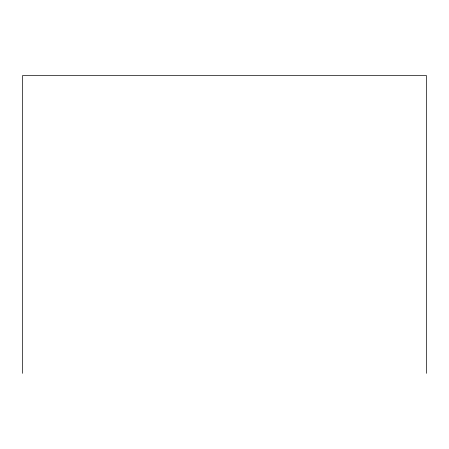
<?xml version="1.0" encoding="UTF-8"?>
<svg xmlns="http://www.w3.org/2000/svg" width="449" height="449" viewBox="0 0 449 449"><rect width="100%" height="100%" fill="white"/><g stroke="black" fill="none" stroke-linecap="round" stroke-linejoin="round"><path stroke-width="0.67" d="M426.55 373.338L426.55 75.662L22.45 75.662L22.45 373.338"/></g></svg>
